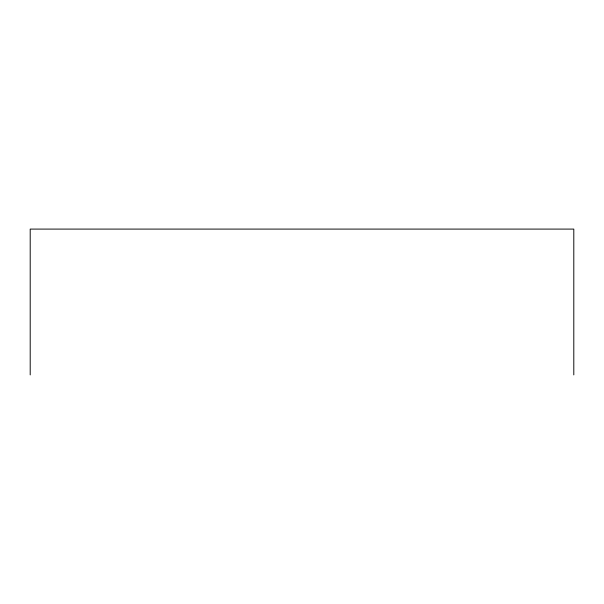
<?xml version="1.0" encoding="UTF-8"?>
<svg xmlns="http://www.w3.org/2000/svg" width="604" height="604" viewBox="0 0 604 604"><rect width="100%" height="100%" fill="white"/><g stroke="black" fill="none" stroke-linecap="round" stroke-linejoin="round"><path stroke-width="0.91" d="M573.8 374.91L573.8 229.09L30.2 229.09L30.2 374.91"/></g></svg>
